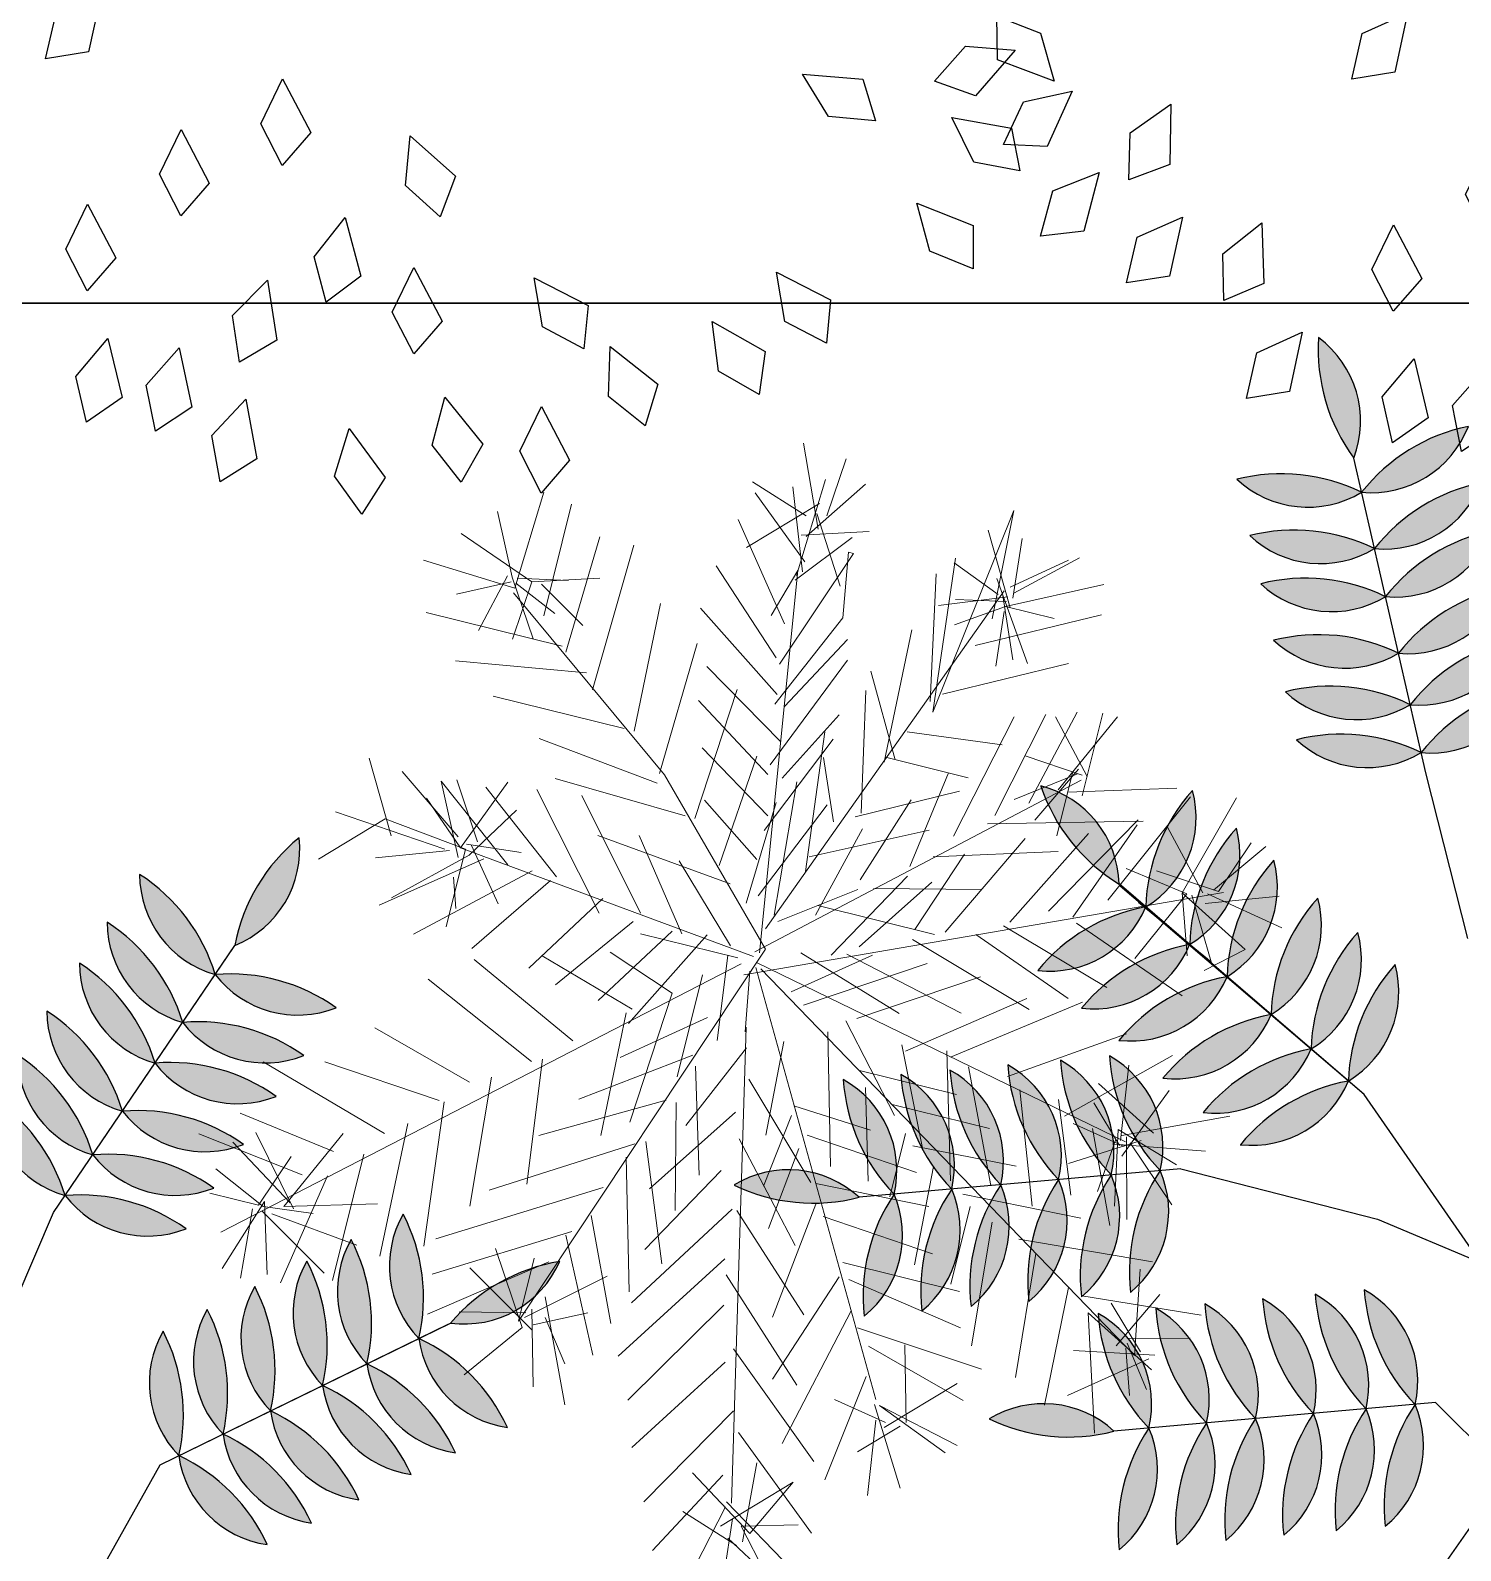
# Model space of a CAD drawing. Header units: millimetres. Extents: x -176651 to 388869, y -469666 to 486614.
# Drawn here: x 266873 to 270467, y 156109 to 159931 of the extents above; entities that cross this region are included whole.
import ezdxf

# ---------------------------------------------------------------- set-up
doc = ezdxf.new("R2010")
doc.units = ezdxf.units.MM
doc.layers.get('Defpoints').update_dxf_attribs({"color": 252})
doc.layers.add('A- FURNITURE', color=252, linetype='Continuous', lineweight=0)
doc.layers.add('L-TREEEES', color=8, linetype='Continuous', lineweight=25)
for name, color, linetype in [('ad-Plot Boundary', 8, 'Continuous'), ('ad-Road', 8, 'Continuous'), ('ad-Road Hatch', 8, 'Continuous')]:
    doc.layers.add(name, color=color, linetype=linetype)

# ---------------------------------------------------------------- blocks, each defined once
blk = doc.blocks.new('A$C4fb60e89')
at = {"layer": 'ad-Road Hatch', "ltscale": 5, "transparency": 33554687}
h = blk.add_hatch(dxfattribs=at)
h.set_pattern_fill('AR-HBONE', color=256, scale=15)
h.set_pattern_definition([(45, (-193247.7, -428758.8), (0, 2155.2615), [4572, -1524]), (135, (-192170.1, -427681.1), (2e-13, 2155.2615), [4572, -1524])])
h.paths.add_polyline_path([(175594.5, -250241), (169177.9, -249341.1), (167473.5, -249057.1), (167473.5, -138693.9), (101313.5, -138693.9), (101313.5, -199953.9), (101307.7, -237994.6), (101040.4, -268291), (101007.7, -280967.7), (101066.4, -293683.6), (101242.5, -311127.2), (100909.9, -319343.6), (100949.1, -333937.5), (100668.7, -366959.6), (100727.3, -390982.9), (100668.7, -404585.6), (100538.2, -420418.5), (100466.5, -428758.8), (92426.2, -427265.5), (92163.5, -427209.5), (92163.5, -321453.9), (24803.5, -321453.9), (24803.5, -412960.5), (15653.5, -411028.6), (15653.5, -321452.2), (-19535.1, -321452.2), (-34427.5, -319476.7), (-65207.4, -315394.6), (-171770.1, -301268.1), (-185853.9, -298333.1), (-193247.7, -296831.5), (-193244, -292907.6), (-191913.8, -285219.4), (-191838.8, -284678.8), (-183397.4, -286393.2), (-169722.9, -289242.8), (-53141.2, -304697.5), (-18730.1, -309262.2), (15653.3, -309262.2), (15653.5, 703.4), (24803.5, 1114.6), (24803.5, -129543.9), (92163.5, -129543.9), (92163.5, 15133.3), (101313.5, 17712.8), (101313.5, -129543.9), (167473.5, -129543.9), (167473.5, 35551.6), (175738, 37855), (175848.8, 28595.3), (175835.8, 25947.4), (175777.1, 14040.5), (175855.3, 2315.8), (175659.7, -18036.1), (175731.4, -34038.6), (175718.4, -46839.2), (175672.7, -63402.4), (175816.2, -82071.9), (175542.3, -106356), (175490.2, -124640.8), (175574.9, -145018.8), (175731.4, -168892), (175796.6, -181268.8), (175796.6, -192667.4), (175744.5, -208200.3), (175829.2, -223276.8), (175887.9, -234871.1)])
h.paths.add_polyline_path([(24803.5, -309263.9), (92163.5, -309263.9), (92163.5, -138693.9), (24803.5, -138693.9)], flags=16)
blk = doc.blocks.new('zw$A88E')
at = {"layer": 'ad-Plot Boundary'}
for points in [[(-117254.5, -307368.9), (-83574.5, -307368.9), (-83574.5, -266698.9), (-117254.5, -266698.9)], [(-117254.5, -347118.9), (-83574.5, -347118.9), (-83574.5, -307368.9), (-117254.5, -307368.9)]]:
    blk.add_lwpolyline(points, close=True, dxfattribs=at)
blk = doc.blocks.new('EHTYH')
at = {"layer": 'L-TREEEES', "color": 70, "ltscale": 1.622888}
for p, q in [((212979.5796, 1928348.9091, 129.9135), (212979.7769, 1928349.0383, 129.9135)), ((212979.7769, 1928349.0383, 129.9135), (212980.0125, 1928348.9539, 129.9135)), ((212980.0125, 1928348.9539, 129.9135), (212979.7591, 1928348.7843, 129.9135))]:
    blk.add_line(p, q, dxfattribs=at)
at = {"layer": 'L-TREEEES', "color": 104, "ltscale": 1.622888}
for p, q in [((212979.7591, 1928348.7843, 129.9135), (212979.5796, 1928348.9091, 129.9135)), ((212979.832, 1928348.5113, 129.9135), (212979.9837, 1928348.6919, 129.9135)), ((212979.9837, 1928348.6919, 129.9135), (212980.2337, 1928348.6791, 129.9135)), ((212980.2337, 1928348.6791, 129.9135), (212980.04, 1928348.4436, 129.9135)), ((212980.04, 1928348.4436, 129.9135), (212979.832, 1928348.5113, 129.9135)), ((212980.3929, 1928348.1754, 129.9135), (212980.4616, 1928348.4009, 129.9135)), ((212980.01, 1928348.2208, 129.9135), (212980.2587, 1928348.2491, 129.9135)), ((212980.2587, 1928348.2491, 129.9135), (212980.1062, 1928347.9851, 129.9135)), ((212979.89, 1928348.0178, 129.9135), (212980.01, 1928348.2208, 129.9135)), ((212980.6108, 1928348.1946, 129.9135), (212980.3929, 1928348.1754, 129.9135)), ((212980.1062, 1928347.9851, 129.9135), (212979.89, 1928348.0178, 129.9135)), ((212980.357, 1928347.8849, 129.9135), (212980.6045, 1928347.9228, 129.9135)), ((212980.6045, 1928347.9228, 129.9135), (212980.4623, 1928347.653, 129.9135)), ((212980.245, 1928347.6774, 129.9135), (212980.357, 1928347.8849, 129.9135)), ((212980.4623, 1928347.653, 129.9135), (212980.245, 1928347.6774, 129.9135))]:
    blk.add_line(p, q, dxfattribs=at)
at = {"layer": 'L-TREEEES', "color": 96, "ltscale": 1.622888}
for p, q in [((212981.7173, 1928348.5773, 129.9135), (212981.9646, 1928348.6166, 129.9135)), ((212981.9646, 1928348.6166, 129.9135), (212981.8239, 1928348.346, 129.9135)), ((212981.6065, 1928348.3691, 129.9135), (212981.7173, 1928348.5773, 129.9135)), ((212980.4616, 1928348.4009, 129.9135), (212980.6967, 1928348.4871, 129.9135)), ((212980.6967, 1928348.4871, 129.9135), (212980.6108, 1928348.1946, 129.9135)), ((212981.8239, 1928348.346, 129.9135), (212981.6065, 1928348.3691, 129.9135)), ((212982.5645, 1928347.7708, 129.9135), (212982.7287, 1928347.9597, 129.9135)), ((212982.7287, 1928347.9597, 129.9135), (212982.7947, 1928347.662, 129.9135)), ((212982.0063, 1928347.6591, 129.9135), (212982.1705, 1928347.8481, 129.9135)), ((212982.1705, 1928347.8481, 129.9135), (212982.2365, 1928347.5504, 129.9135)), ((212980.7507, 1928347.6924, 129.9135), (212980.9807, 1928347.7913, 129.9135)), ((212980.9807, 1928347.7913, 129.9135), (212980.9109, 1928347.4945, 129.9135)), ((212982.6132, 1928347.5401, 129.9135), (212982.5645, 1928347.7708, 129.9135)), ((212980.6944, 1928347.4635, 129.9135), (212980.7507, 1928347.6924, 129.9135)), ((212982.055, 1928347.4284, 129.9135), (212982.0063, 1928347.6591, 129.9135)), ((212982.7947, 1928347.662, 129.9135), (212982.6132, 1928347.5401, 129.9135)), ((212981.4534, 1928347.4193, 129.9135), (212981.6176, 1928347.6082, 129.9135)), ((212981.6176, 1928347.6082, 129.9135), (212981.6836, 1928347.3105, 129.9135)), ((212982.2365, 1928347.5504, 129.9135), (212982.055, 1928347.4284, 129.9135)), ((212980.9109, 1928347.4945, 129.9135), (212980.6944, 1928347.4635, 129.9135)), ((212983.1856, 1928347.2806, 129.9135), (212983.2733, 1928347.515, 129.9135)), ((212983.2733, 1928347.515, 129.9135), (212983.4393, 1928347.2593, 129.9135)), ((212981.5021, 1928347.1885, 129.9135), (212981.4534, 1928347.4193, 129.9135)), ((212981.6836, 1928347.3105, 129.9135), (212981.5021, 1928347.1885, 129.9135)), ((212983.312, 1928347.0815, 129.9135), (212983.1856, 1928347.2806, 129.9135)), ((212983.4393, 1928347.2593, 129.9135), (212983.312, 1928347.0815, 129.9135)), ((212980.6755, 1928346.958, 129.9135), (212980.7855, 1928347.1666, 129.9135)), ((212980.7855, 1928347.1666, 129.9135), (212981.0326, 1928347.207, 129.9135)), ((212981.0326, 1928347.207, 129.9135), (212980.8931, 1928346.9359, 129.9135)), ((212982.6483, 1928347.055, 129.9135), (212982.8498, 1928347.2036, 129.9135)), ((212982.8498, 1928347.2036, 129.9135), (212982.8493, 1928346.8986, 129.9135)), ((212982.6455, 1928346.8192, 129.9135), (212982.6483, 1928347.055, 129.9135)), ((212980.8931, 1928346.9359, 129.9135), (212980.6755, 1928346.958, 129.9135)), ((212981.3343, 1928346.7875, 129.9135), (212981.5399, 1928346.9303, 129.9135)), ((212981.5399, 1928346.9303, 129.9135), (212981.5307, 1928346.6255, 129.9135)), ((212982.1748, 1928346.8765, 129.9135), (212982.3913, 1928347.0022, 129.9135)), ((212982.3913, 1928347.0022, 129.9135), (212982.3575, 1928346.6992, 129.9135)), ((212982.1463, 1928346.6425, 129.9135), (212982.1748, 1928346.8765, 129.9135)), ((212982.8493, 1928346.8986, 129.9135), (212982.6455, 1928346.8192, 129.9135)), ((212982.9537, 1928346.6826, 129.9135), (212983.1179, 1928346.8716, 129.9135)), ((212983.1179, 1928346.8716, 129.9135), (212983.1839, 1928346.5739, 129.9135)), ((212981.3248, 1928346.5518, 129.9135), (212981.3343, 1928346.7875, 129.9135)), ((212981.6643, 1928346.653, 129.9135), (212981.8735, 1928346.7904, 129.9135)), ((212981.8735, 1928346.7904, 129.9135), (212981.8564, 1928346.4859, 129.9135)), ((212981.5307, 1928346.6255, 129.9135), (212981.3248, 1928346.5518, 129.9135)), ((212981.6487, 1928346.4177, 129.9135), (212981.6643, 1928346.653, 129.9135)), ((212982.3575, 1928346.6992, 129.9135), (212982.1463, 1928346.6425, 129.9135)), ((212983.0024, 1928346.4519, 129.9135), (212982.9537, 1928346.6826, 129.9135)), ((212983.1839, 1928346.5739, 129.9135), (212983.0024, 1928346.4519, 129.9135)), ((212981.8564, 1928346.4859, 129.9135), (212981.6487, 1928346.4177, 129.9135)), ((212981.9163, 1928346.3224, 129.9135), (212982.129, 1928346.4544, 129.9135)), ((212982.129, 1928346.4544, 129.9135), (212982.1042, 1928346.1505, 129.9135))]:
    blk.add_line(p, q, dxfattribs=at)
at = {"layer": 'L-TREEEES', "color": 98, "ltscale": 1.622888}
for p, q in [((212986.2215, 1928347.1104, 129.9135), (212986.2764, 1928347.3221, 129.9135)), ((212986.2764, 1928347.3221, 129.9135), (212986.4659, 1928347.1817, 129.9135)), ((212985.3283, 1928347.0576, 129.9135), (212985.2567, 1928347.2975, 129.9135)), ((212985.2567, 1928347.2975, 129.9135), (212985.5434, 1928347.1938, 129.9135)), ((212985.5434, 1928347.1938, 129.9135), (212985.5492, 1928346.9752, 129.9135)), ((212986.4659, 1928347.1817, 129.9135), (212986.4684, 1928346.9314, 129.9135)), ((212986.4684, 1928346.9314, 129.9135), (212986.2215, 1928347.1104, 129.9135)), ((212985.5492, 1928346.9752, 129.9135), (212985.3283, 1928347.0576, 129.9135)), ((212985.9722, 1928346.6442, 129.9135), (212985.9243, 1928346.8899, 129.9135)), ((212985.9243, 1928346.8899, 129.9135), (212986.1996, 1928346.7588, 129.9135)), ((212986.1996, 1928346.7588, 129.9135), (212986.1841, 1928346.5407, 129.9135)), ((212983.6624, 1928346.4132, 129.9135), (212983.6874, 1928346.6623, 129.9135)), ((212983.6874, 1928346.6623, 129.9135), (212983.9132, 1928346.4573, 129.9135)), ((212986.1841, 1928346.5407, 129.9135), (212985.9722, 1928346.6442, 129.9135)), ((212985.641, 1928346.2706, 129.9135), (212985.642, 1928346.5209, 129.9135)), ((212985.642, 1928346.5209, 129.9135), (212985.8864, 1928346.3385, 129.9135)), ((212983.8354, 1928346.253, 129.9135), (212983.6624, 1928346.4132, 129.9135)), ((212983.9132, 1928346.4573, 129.9135), (212983.8354, 1928346.253, 129.9135)), ((212981.8947, 1928346.0876, 129.9135), (212981.9163, 1928346.3224, 129.9135)), ((212984.8453, 1928346.1208, 129.9135), (212984.8701, 1928346.37, 129.9135)), ((212984.8701, 1928346.37, 129.9135), (212985.096, 1928346.1652, 129.9135)), ((212985.8864, 1928346.3385, 129.9135), (212985.8285, 1928346.1276, 129.9135)), ((212985.8285, 1928346.1276, 129.9135), (212985.641, 1928346.2706, 129.9135)), ((212982.457, 1928345.9636, 129.9135), (212982.5914, 1928346.1748, 129.9135)), ((212982.5914, 1928346.1748, 129.9135), (212982.7008, 1928345.8902, 129.9135)), ((212982.9714, 1928345.9845, 129.9135), (212983.0958, 1928346.2017, 129.9135)), ((212983.0958, 1928346.2017, 129.9135), (212983.2184, 1928345.9225, 129.9135)), ((212983.8916, 1928345.9895, 129.9135), (212983.9647, 1928346.229, 129.9135)), ((212983.9647, 1928346.229, 129.9135), (212984.1462, 1928345.9839, 129.9135)), ((212984.4579, 1928345.9677, 129.9135), (212984.4934, 1928346.2155, 129.9135)), ((212984.4934, 1928346.2155, 129.9135), (212984.7103, 1928346.0012, 129.9135)), ((212985.096, 1928346.1652, 129.9135), (212985.0185, 1928345.9608, 129.9135)), ((212982.1042, 1928346.1505, 129.9135), (212981.8947, 1928346.0876, 129.9135)), ((212985.0185, 1928345.9608, 129.9135), (212984.8453, 1928346.1208, 129.9135)), ((212983.3883, 1928345.8399, 129.9135), (212983.5525, 1928346.0288, 129.9135)), ((212983.5525, 1928346.0288, 129.9135), (212983.6185, 1928345.7311, 129.9135)), ((212982.5394, 1928345.7427, 129.9135), (212982.457, 1928345.9636, 129.9135)), ((212983.064, 1928345.7676, 129.9135), (212982.9714, 1928345.9845, 129.9135)), ((212984.0301, 1928345.7986, 129.9135), (212983.8916, 1928345.9895, 129.9135)), ((212984.1462, 1928345.9839, 129.9135), (212984.0301, 1928345.7986, 129.9135)), ((212984.6239, 1928345.8003, 129.9135), (212984.4579, 1928345.9677, 129.9135)), ((212984.7103, 1928346.0012, 129.9135), (212984.6239, 1928345.8003, 129.9135)), ((212982.7008, 1928345.8902, 129.9135), (212982.5394, 1928345.7427, 129.9135)), ((212983.2184, 1928345.9225, 129.9135), (212983.064, 1928345.7676, 129.9135)), ((212983.437, 1928345.6092, 129.9135), (212983.3883, 1928345.8399, 129.9135)), ((212983.6185, 1928345.7311, 129.9135), (212983.437, 1928345.6092, 129.9135))]:
    blk.add_line(p, q, dxfattribs=at)
blk = doc.blocks.new('RGBB')
at = {"layer": 'Defpoints', "linetype": 'Continuous', "true_color": 0x999b37, "transparency": 33554559}
for points in [[(260796.0955, 1945756.5247, 0.177771), (260796.1014, 1945756.2094, 0.334535)], [(260796.0978, 1945756.1212, 0.177771), (260795.8037, 1945756.2349, 0.334535)], [(260796.4002, 1945756.2106, 0.177771), (260796.0978, 1945756.1212, 0.334535)], [(260796.0919, 1945755.976, 0.177771), (260795.7978, 1945756.0896, 0.334535)], [(260796.3943, 1945756.0654, 0.177771), (260796.0919, 1945755.976, 0.334535)], [(260796.0869, 1945755.8522, 0.177771), (260795.7928, 1945755.9659, 0.334535)], [(260796.3892, 1945755.9417, 0.177771), (260796.0869, 1945755.8522, 0.334535)], [(260796.081, 1945755.7064, 0.177771), (260795.7869, 1945755.8201, 0.334535)], [(260796.3833, 1945755.7959, 0.177771), (260796.081, 1945755.7064, 0.334535)], [(260796.0756, 1945755.5739, 0.177771), (260795.7815, 1945755.6875, 0.334535)], [(260796.3779, 1945755.6633, 0.177771), (260796.0756, 1945755.5739, 0.334535)], [(260795.1263, 1945755.62, 0.177771), (260795.2516, 1945755.3307, 0.334535)], [(260796.0706, 1945755.4503, 0.177771), (260795.7765, 1945755.564, 0.334535)], [(260796.3729, 1945755.5398, 0.177771), (260796.0706, 1945755.4503, 0.334535)], [(260796.9037, 1945755.2386, 0.177771), (260796.7865, 1945755.5313, 0.334535)], [(260797.1974, 1945755.5153, 0.177771), (260796.9707, 1945755.2961, 0.334535)], [(260795.4912, 1945755.5091, 0.177771), (260795.3011, 1945755.2576, 0.334535)], [(260796.7934, 1945755.144, 0.177771), (260796.6762, 1945755.4366, 0.334535)], [(260795.5727, 1945755.3888, 0.177771), (260795.3826, 1945755.1372, 0.334535)], [(260796.6994, 1945755.0633, 0.177771), (260796.5822, 1945755.356, 0.334535)], [(260795.6422, 1945755.2863, 0.177771), (260795.4521, 1945755.0347, 0.334535)], [(260795.3011, 1945755.2576, 0.177771), (260794.997, 1945755.1743, 0.334535)], [(260796.5887, 1945754.9683, 0.177771), (260796.4714, 1945755.261, 0.334535)], [(260797.1752, 1945755.0783, 0.177771), (260796.9037, 1945755.2386, 0.334535)], [(260796.488, 1945754.8819, 0.177771), (260796.3708, 1945755.1746, 0.334535)], [(260795.3826, 1945755.1372, 0.177771), (260795.0785, 1945755.054, 0.334535)], [(260795.724, 1945755.1655, 0.177771), (260795.5339, 1945754.9139, 0.334535)], [(260797.0649, 1945754.9837, 0.177771), (260796.7934, 1945755.144, 0.334535)], [(260796.3942, 1945754.8013, 0.177771), (260796.2769, 1945755.094, 0.334535)], [(260795.7984, 1945755.0556, 0.177771), (260795.6084, 1945754.8041, 0.334535)], [(260796.9709, 1945754.903, 0.177771), (260796.6994, 1945755.0633, 0.334535)], [(260794.4537, 1945755.0381, 0.177771), (260794.5013, 1945754.7264, 0.334535)], [(260795.4521, 1945755.0347, 0.177771), (260795.148, 1945754.9514, 0.334535)], [(260794.5968, 1945755.0126, 0.177771), (260794.6443, 1945754.7009, 0.334535)], [(260794.7187, 1945754.9908, 0.177771), (260794.7663, 1945754.6791, 0.334535)], [(260794.8623, 1945754.9651, 0.177771), (260794.9099, 1945754.6535, 0.334535)], [(260794.9929, 1945754.9418, 0.177771), (260795.0405, 1945754.6301, 0.334535)], [(260795.8678, 1945754.9533, 0.177771), (260795.6777, 1945754.7017, 0.334535)], [(260796.8602, 1945754.808, 0.177771), (260796.5887, 1945754.9683, 0.334535)], [(260795.1147, 1945754.9201, 0.177771), (260795.1622, 1945754.6084, 0.334535)], [(260795.5339, 1945754.9139, 0.177771), (260795.2298, 1945754.8307, 0.334535)], [(260794.1197, 1945754.8541, 0.177771), (260794.4143, 1945754.742, 0.334535)], [(260796.7595, 1945754.7216, 0.177771), (260796.488, 1945754.8819, 0.334535)], [(260795.6084, 1945754.8041, 0.177771), (260795.3043, 1945754.7208, 0.334535)], [(260796.6657, 1945754.6411, 0.177771), (260796.3942, 1945754.8013, 0.334535)], [(260794.5013, 1945754.7264, 0.177771), (260794.3487, 1945754.4505, 0.334535)], [(260794.6443, 1945754.7009, 0.177771), (260794.4918, 1945754.425, 0.334535)], [(260794.7663, 1945754.6791, 0.177771), (260794.6137, 1945754.4032, 0.334535)], [(260795.6777, 1945754.7017, 0.177771), (260795.3736, 1945754.6184, 0.334535)], [(260794.9099, 1945754.6535, 0.177771), (260794.7574, 1945754.3775, 0.334535)], [(260795.0405, 1945754.6301, 0.177771), (260794.888, 1945754.3542, 0.334535)], [(260795.1622, 1945754.6084, 0.177771), (260795.0097, 1945754.3325, 0.334535)], [(260797.1578, 1945754.2214, 0.177771), (260797.2017, 1945754.5337, 0.334535)], [(260796.8934, 1945754.1709, 0.177771), (260796.9372, 1945754.4832, 0.334535)], [(260797.0151, 1945754.1942, 0.177771), (260797.0589, 1945754.5064, 0.334535)], [(260796.7501, 1945754.1436, 0.177771), (260796.7939, 1945754.4558, 0.334535)], [(260796.4983, 1945754.0955, 0.177771), (260796.5422, 1945754.4077, 0.334535)], [(260796.6198, 1945754.1187, 0.177771), (260796.6636, 1945754.4309, 0.334535)], [(260794.9175, 1945754.3028, 0.177771), (260794.9651, 1945753.9911, 0.334535)], [(260797.5502, 1945754.3154, 0.177771), (260797.2445, 1945754.238, 0.334535)], [(260795.0606, 1945754.2772, 0.177771), (260795.1082, 1945753.9655, 0.334535)], [(260795.1826, 1945754.2554, 0.177771), (260795.2301, 1945753.9437, 0.334535)], [(260795.3262, 1945754.2298, 0.177771), (260795.3738, 1945753.9181, 0.334535)], [(260797.3137, 1945753.9474, 0.177771), (260797.1578, 1945754.2214, 0.334535)], [(260795.4568, 1945754.2064, 0.177771), (260795.5044, 1945753.8948, 0.334535)], [(260795.5785, 1945754.1847, 0.177771), (260795.6261, 1945753.873, 0.334535)], [(260797.1709, 1945753.9201, 0.177771), (260797.0151, 1945754.1942, 0.334535)], [(260796.9059, 1945753.8695, 0.177771), (260796.7501, 1945754.1436, 0.334535)], [(260797.0492, 1945753.8969, 0.177771), (260796.8934, 1945754.1709, 0.334535)], [(260794.5835, 1945754.1187, 0.177771), (260794.8782, 1945754.0066, 0.334535)], [(260796.7756, 1945753.8446, 0.177771), (260796.6198, 1945754.1187, 0.334535)], [(260796.6541, 1945753.8214, 0.177771), (260796.4983, 1945754.0955, 0.334535)], [(260794.9651, 1945753.9911, 0.177771), (260794.8126, 1945753.7151, 0.334535)], [(260795.1082, 1945753.9655, 0.177771), (260794.9557, 1945753.6896, 0.334535)], [(260795.2301, 1945753.9437, 0.177771), (260795.0776, 1945753.6678, 0.334535)], [(260795.3738, 1945753.9181, 0.177771), (260795.2212, 1945753.6421, 0.334535)], [(260795.5044, 1945753.8948, 0.177771), (260795.3519, 1945753.6188, 0.334535)], [(260795.6261, 1945753.873, 0.177771), (260795.4736, 1945753.5971, 0.334535)]]:
    blk.add_hatch(color=55, dxfattribs=at).paths.add_polyline_path(points)
at = {"layer": 'Defpoints', "color": 55, "linetype": 'Continuous', "true_color": 0x999b37, "transparency": 33554559}
for p, q in [((260796.0685, 1945755.3985, 129.9135), (260796.1014, 1945756.2094, 129.9135)), ((260796.0685, 1945755.3985, 129.9135), (260796.1014, 1945756.2094, 129.9135)), ((260796.0614, 1945754.969, 129.9135), (260796.0685, 1945755.3985, 129.9135)), ((260795.7068, 1945754.6588, 129.9135), (260795.2516, 1945755.3307, 129.9135)), ((260795.7068, 1945754.6588, 129.9135), (260795.2516, 1945755.3307, 129.9135)), ((260795.7068, 1945754.6588, 129.9135), (260795.2524, 1945755.3247, 129.9135)), ((260796.3548, 1945754.7676, 129.9135), (260796.9707, 1945755.2961, 129.9135)), ((260796.3548, 1945754.7676, 129.9135), (260796.9659, 1945755.292, 129.9135)), ((260796.0078, 1945754.3309, 129.9135), (260796.3548, 1945754.7676, 129.9135)), ((260795.2133, 1945754.5993, 129.9135), (260794.4143, 1945754.742, 129.9135)), ((260795.2133, 1945754.5993, 129.9135), (260794.4143, 1945754.742, 129.9135)), ((260795.9723, 1945753.909, 129.9135), (260795.7068, 1945754.6588, 129.9135)), ((260795.2133, 1945754.5993, 129.9135), (260795.6573, 1945754.3472, 129.9135)), ((260795.6573, 1945754.3472, 129.9135), (260795.8783, 1945754.1744, 129.9135)), ((260796.4474, 1945754.0857, 129.9135), (260797.2445, 1945754.238, 129.9135)), ((260796.4474, 1945754.0857, 129.9135), (260797.2383, 1945754.2368, 129.9135)), ((260795.9441, 1945753.5737, 129.9135), (260796.4474, 1945754.0857, 129.9135)), ((260795.6772, 1945753.8639, 129.9135), (260794.8782, 1945754.0066, 129.9135)), ((260795.6772, 1945753.8639, 129.9135), (260794.8782, 1945754.0066, 129.9135)), ((260795.9313, 1945753.422, 129.9135), (260795.6772, 1945753.8639, 129.9135)), ((260795.489, 1945753.3801, 129.9135), (260795.8042, 1945753.643, 129.9135))]:
    blk.add_line(p, q, dxfattribs=at)
for centre, radius, start, end in [((260796.5278, 1945756.375, 129.9135), 0.4574, 160.9078, 201.2287), ((260795.8893, 1945756.3631, 129.9135), 0.262, 324.0745, 38.062), ((260796.0262, 1945756.3732, 129.9135), 0.262, 211.8722, 285.8597), ((260795.796, 1945755.7775, 129.9135), 0.4574, 48.7055, 89.0264), ((260796.3708, 1945755.7542, 129.9135), 0.4574, 86.32, 126.6409), ((260796.1896, 1945756.3666, 129.9135), 0.262, 249.4867, 323.4742), ((260796.0203, 1945756.228, 129.9135), 0.262, 211.8722, 285.8597), ((260795.7901, 1945755.6323, 129.9135), 0.4574, 48.7055, 89.0264), ((260796.3649, 1945755.6089, 129.9135), 0.4574, 86.32, 126.6409), ((260796.1837, 1945756.2213, 129.9135), 0.262, 249.4867, 323.4742), ((260796.0153, 1945756.1042, 129.9135), 0.262, 211.8722, 285.8597), ((260795.785, 1945755.5085, 129.9135), 0.4574, 48.7055, 89.0264), ((260796.3599, 1945755.4852, 129.9135), 0.4574, 86.32, 126.6409), ((260796.1787, 1945756.0976, 129.9135), 0.262, 249.4867, 323.4742), ((260796.0094, 1945755.9585, 129.9135), 0.262, 211.8722, 285.8597), ((260795.7791, 1945755.3628, 129.9135), 0.4574, 48.7055, 89.0264), ((260796.354, 1945755.3394, 129.9135), 0.4574, 86.32, 126.6409), ((260796.1728, 1945755.9518, 129.9135), 0.262, 249.4867, 323.4742), ((260796.004, 1945755.8259, 129.9135), 0.262, 211.8722, 285.8597), ((260795.7737, 1945755.2302, 129.9135), 0.4574, 48.7055, 89.0264), ((260796.3486, 1945755.2068, 129.9135), 0.4574, 86.32, 126.6409), ((260796.1674, 1945755.8192, 129.9135), 0.262, 249.4867, 323.4742), ((260794.9969, 1945755.3922, 129.9135), 0.262, 346.4181, 60.4057), ((260795.583, 1945755.6459, 129.9135), 0.4574, 183.2515, 223.5723), ((260795.999, 1945755.7023, 129.9135), 0.262, 211.8722, 285.8597), ((260795.7687, 1945755.1066, 129.9135), 0.4574, 48.7055, 89.0264), ((260796.3436, 1945755.0833, 129.9135), 0.4574, 86.32, 126.6409), ((260796.1624, 1945755.6957, 129.9135), 0.262, 249.4867, 323.4742), ((260797.0393, 1945755.4628, 129.9135), 0.262, 164.8342, 238.8217), ((260796.4465, 1945755.2253, 129.9135), 0.4574, 1.6675, 41.9884), ((260796.9386, 1945755.5561, 129.9135), 0.262, 277.0365, 351.024), ((260797.3825, 1945755.097, 129.9135), 0.4574, 113.8698, 154.1906), ((260795.2292, 1945755.5095, 129.9135), 0.262, 285.9332, 359.9207), ((260795.7387, 1945755.1245, 129.9135), 0.4574, 122.7665, 163.0874), ((260796.929, 1945755.3681, 129.9135), 0.262, 164.8342, 238.8217), ((260796.3362, 1945755.1306, 129.9135), 0.4574, 1.6675, 41.9884), ((260795.3107, 1945755.3892, 129.9135), 0.262, 285.9332, 359.9207), ((260795.8203, 1945755.0042, 129.9135), 0.4574, 122.7665, 163.0874), ((260796.835, 1945755.2874, 129.9135), 0.262, 164.8342, 238.8217), ((260796.2422, 1945755.05, 129.9135), 0.4574, 1.6675, 41.9884), ((260795.3802, 1945755.2866, 129.9135), 0.262, 285.9332, 359.9207), ((260795.8897, 1945754.9016, 129.9135), 0.4574, 122.7665, 163.0874), ((260795.2624, 1945754.8018, 129.9135), 0.4574, 85.152, 125.4729), ((260795.0938, 1945755.4178, 129.9135), 0.262, 248.3187, 322.3062), ((260796.7243, 1945755.1924, 129.9135), 0.262, 164.8342, 238.8217), ((260796.1315, 1945754.955, 129.9135), 0.4574, 1.6675, 41.9884), ((260797.1458, 1945755.3387, 129.9135), 0.262, 202.4487, 276.4362), ((260796.8211, 1945754.7887, 129.9135), 0.4574, 39.282, 79.6029), ((260796.6236, 1945755.106, 129.9135), 0.262, 164.8342, 238.8217), ((260796.0308, 1945754.8686, 129.9135), 0.4574, 1.6675, 41.9884), ((260795.344, 1945754.6815, 129.9135), 0.4574, 85.152, 125.4729), ((260795.1753, 1945755.2974, 129.9135), 0.262, 248.3187, 322.3062), ((260795.462, 1945755.1658, 129.9135), 0.262, 285.9332, 359.9207), ((260795.9716, 1945754.7809, 129.9135), 0.4574, 122.7665, 163.0874), ((260797.0355, 1945755.244, 129.9135), 0.262, 202.4487, 276.4362), ((260796.7108, 1945754.6941, 129.9135), 0.4574, 39.282, 79.6029), ((260796.5298, 1945755.0255, 129.9135), 0.262, 164.8342, 238.8217), ((260795.9369, 1945754.788, 129.9135), 0.4574, 1.6675, 41.9884), ((260795.5365, 1945755.056, 129.9135), 0.262, 285.9332, 359.9207), ((260796.046, 1945754.671, 129.9135), 0.4574, 122.7665, 163.0874), ((260796.9415, 1945755.1633, 129.9135), 0.262, 202.4487, 276.4362), ((260796.6169, 1945754.6134, 129.9135), 0.4574, 39.282, 79.6029), ((260794.9019, 1945754.9471, 129.9135), 0.4574, 168.52, 208.8409), ((260794.2706, 1945754.8507, 129.9135), 0.262, 331.6867, 45.6742), ((260795.4135, 1945754.5789, 129.9135), 0.4574, 85.152, 125.4729), ((260795.2448, 1945755.1949, 129.9135), 0.262, 248.3187, 322.3062), ((260795.045, 1945754.9215, 129.9135), 0.4574, 168.52, 208.8409), ((260794.4137, 1945754.8251, 129.9135), 0.262, 331.6867, 45.6742), ((260795.1669, 1945754.8998, 129.9135), 0.4574, 168.52, 208.8409), ((260794.5356, 1945754.8034, 129.9135), 0.262, 331.6867, 45.6742), ((260795.3106, 1945754.8741, 129.9135), 0.4574, 168.52, 208.8409), ((260794.6793, 1945754.7777, 129.9135), 0.262, 331.6867, 45.6742), ((260795.4412, 1945754.8508, 129.9135), 0.4574, 168.52, 208.8409), ((260794.8099, 1945754.7544, 129.9135), 0.262, 331.6867, 45.6742), ((260795.6058, 1945754.9536, 129.9135), 0.262, 285.9332, 359.9207), ((260796.1154, 1945754.5686, 129.9135), 0.4574, 122.7665, 163.0874), ((260796.8308, 1945755.0683, 129.9135), 0.262, 202.4487, 276.4362), ((260796.5061, 1945754.5184, 129.9135), 0.4574, 39.282, 79.6029), ((260795.5629, 1945754.829, 129.9135), 0.4574, 168.52, 208.8409), ((260794.9316, 1945754.7326, 129.9135), 0.262, 331.6867, 45.6742), ((260795.4953, 1945754.4581, 129.9135), 0.4574, 85.152, 125.4729), ((260795.3266, 1945755.0741, 129.9135), 0.262, 248.3187, 322.3062), ((260794.1926, 1945754.6025, 129.9135), 0.262, 32.1717, 106.1592), ((260796.7301, 1945754.9819, 129.9135), 0.262, 202.4487, 276.4362), ((260796.4054, 1945754.432, 129.9135), 0.4574, 39.282, 79.6029), ((260794.4197, 1945755.1993, 129.9135), 0.4574, 229.005, 269.3259), ((260795.5697, 1945754.3483, 129.9135), 0.4574, 85.152, 125.4729), ((260795.4011, 1945754.9643, 129.9135), 0.262, 248.3187, 322.3062), ((260796.6363, 1945754.9014, 129.9135), 0.262, 202.4487, 276.4362), ((260796.3116, 1945754.3514, 129.9135), 0.4574, 39.282, 79.6029), ((260794.2419, 1945754.6897, 129.9135), 0.262, 294.0722, 8.0597), ((260794.8008, 1945754.3807, 129.9135), 0.4574, 130.9055, 171.2264), ((260794.3849, 1945754.6642, 129.9135), 0.262, 294.0722, 8.0597), ((260794.9439, 1945754.3552, 129.9135), 0.4574, 130.9055, 171.2264), ((260794.5069, 1945754.6424, 129.9135), 0.262, 294.0722, 8.0597), ((260795.0658, 1945754.3334, 129.9135), 0.4574, 130.9055, 171.2264), ((260795.6391, 1945754.2459, 129.9135), 0.4574, 85.152, 125.4729), ((260795.4704, 1945754.8619, 129.9135), 0.262, 248.3187, 322.3062), ((260794.6505, 1945754.6167, 129.9135), 0.262, 294.0722, 8.0597), ((260795.2094, 1945754.3078, 129.9135), 0.4574, 130.9055, 171.2264), ((260794.7811, 1945754.5934, 129.9135), 0.262, 294.0722, 8.0597), ((260795.34, 1945754.2844, 129.9135), 0.4574, 130.9055, 171.2264), ((260794.9028, 1945754.5717, 129.9135), 0.262, 294.0722, 8.0597), ((260795.4618, 1945754.2627, 129.9135), 0.4574, 130.9055, 171.2264), ((260797.387, 1945754.3485, 129.9135), 0.262, 135.0125, 209), ((260796.7545, 1945754.4373, 129.9135), 0.4574, 331.8458, 12.1667), ((260797.1225, 1945754.298, 129.9135), 0.262, 135.0125, 209), ((260796.4901, 1945754.3868, 129.9135), 0.4574, 331.8458, 12.1667), ((260797.2442, 1945754.3212, 129.9135), 0.262, 135.0125, 209), ((260796.6118, 1945754.41, 129.9135), 0.4574, 331.8458, 12.1667), ((260796.9792, 1945754.2706, 129.9135), 0.262, 135.0125, 209), ((260796.3468, 1945754.3594, 129.9135), 0.4574, 331.8458, 12.1667), ((260796.7275, 1945754.2225, 129.9135), 0.262, 135.0125, 209), ((260796.095, 1945754.3113, 129.9135), 0.4574, 331.8458, 12.1667), ((260796.8489, 1945754.2457, 129.9135), 0.262, 135.0125, 209), ((260796.2165, 1945754.3345, 129.9135), 0.4574, 331.8458, 12.1667), ((260795.3658, 1945754.2117, 129.9135), 0.4574, 168.52, 208.8409), ((260794.7345, 1945754.1153, 129.9135), 0.262, 331.6867, 45.6742), ((260797.5028, 1945753.8605, 129.9135), 0.4574, 84.0481, 124.3689), ((260797.346, 1945754.4796, 129.9135), 0.262, 247.2147, 321.2023), ((260795.5089, 1945754.1862, 129.9135), 0.4574, 168.52, 208.8409), ((260794.8776, 1945754.0898, 129.9135), 0.262, 331.6867, 45.6742), ((260795.6308, 1945754.1644, 129.9135), 0.4574, 168.52, 208.8409), ((260794.9995, 1945754.068, 129.9135), 0.262, 331.6867, 45.6742), ((260795.7744, 1945754.1387, 129.9135), 0.4574, 168.52, 208.8409), ((260795.1431, 1945754.0423, 129.9135), 0.262, 331.6867, 45.6742), ((260797.4176, 1945754.1878, 129.9135), 0.262, 172.627, 246.6145), ((260796.8625, 1945753.8722, 129.9135), 0.4574, 9.4603, 49.7812), ((260795.9051, 1945754.1154, 129.9135), 0.4574, 168.52, 208.8409), ((260795.2737, 1945754.019, 129.9135), 0.262, 331.6867, 45.6742), ((260796.0268, 1945754.0937, 129.9135), 0.4574, 168.52, 208.8409), ((260795.3955, 1945753.9973, 129.9135), 0.262, 331.6867, 45.6742), ((260797.2749, 1945754.1606, 129.9135), 0.262, 172.627, 246.6145), ((260796.7197, 1945753.8449, 129.9135), 0.4574, 9.4603, 49.7812), ((260797.0099, 1945754.1099, 129.9135), 0.262, 172.627, 246.6145), ((260796.4547, 1945753.7943, 129.9135), 0.4574, 9.4603, 49.7812), ((260797.1532, 1945754.1373, 129.9135), 0.262, 172.627, 246.6145), ((260796.598, 1945753.8217, 129.9135), 0.4574, 9.4603, 49.7812), ((260794.6565, 1945753.8671, 129.9135), 0.262, 32.1717, 106.1592), ((260794.8836, 1945754.464, 129.9135), 0.4574, 229.005, 269.3259), ((260796.8796, 1945754.0851, 129.9135), 0.262, 172.627, 246.6145), ((260796.3244, 1945753.7694, 129.9135), 0.4574, 9.4603, 49.7812), ((260796.7581, 1945754.0619, 129.9135), 0.262, 172.627, 246.6145), ((260796.203, 1945753.7462, 129.9135), 0.4574, 9.4603, 49.7812), ((260794.7057, 1945753.9543, 129.9135), 0.262, 294.0722, 8.0597), ((260795.2647, 1945753.6454, 129.9135), 0.4574, 130.9055, 171.2264), ((260794.8488, 1945753.9288, 129.9135), 0.262, 294.0722, 8.0597), ((260795.4077, 1945753.6198, 129.9135), 0.4574, 130.9055, 171.2264), ((260794.9707, 1945753.907, 129.9135), 0.262, 294.0722, 8.0597), ((260795.5297, 1945753.598, 129.9135), 0.4574, 130.9055, 171.2264), ((260795.1144, 1945753.8814, 129.9135), 0.262, 294.0722, 8.0597), ((260795.6733, 1945753.5724, 129.9135), 0.4574, 130.9055, 171.2264), ((260795.245, 1945753.858, 129.9135), 0.262, 294.0722, 8.0597), ((260795.8039, 1945753.549, 129.9135), 0.4574, 130.9055, 171.2264), ((260795.3667, 1945753.8363, 129.9135), 0.262, 294.0722, 8.0597), ((260795.9256, 1945753.5273, 129.9135), 0.4574, 130.9055, 171.2264)]:
    blk.add_arc(centre, radius, start, end, dxfattribs=at)
blk = doc.blocks.new('EARGAERG')
at = {"color": 177, "true_color": 0x293189, "transparency": 33554546}
for p, q in [((260796.0427, 1945771.5604), (260796.1762, 1945771.7741)), ((260796.044, 1945771.5885), (260796.0515, 1945771.7572)), ((260795.9488, 1945771.728), (260796.0879, 1945771.564)), ((260796.0952, 1945771.4736), (260796.236, 1945771.7264)), ((260796.8175, 1945771.5032), (260796.8386, 1945771.7219)), ((260796.0427, 1945771.5604), (260795.84, 1945771.6878)), ((260796.7968, 1945771.5435), (260796.6894, 1945771.661)), ((260796.8469, 1945771.53), (260796.9314, 1945771.6558)), ((260796.1244, 1945771.3709), (260796.2824, 1945771.6285)), ((260796.7637, 1945771.4323), (260796.6882, 1945771.6329)), ((260796.7343, 1945771.4055), (260796.8678, 1945771.6192)), ((260796.7514, 1945771.4104), (260796.7835, 1945771.623)), ((260796.0378, 1945771.5775), (260795.8973, 1945771.5838)), ((260796.033, 1945771.5947), (260795.9265, 1945771.4811)), ((260796.0879, 1945771.564), (260796.0034, 1945771.4382)), ((260796.044, 1945771.5885), (260796.0535, 1945771.4247)), ((260796.0488, 1945771.5714), (260796.1233, 1945771.4723)), ((260796.055, 1945771.5824), (260796.1771, 1945771.5431)), ((260796.0879, 1945771.564), (260796.2553, 1945771.5284)), ((260796.1645, 1945771.262), (260796.3593, 1945771.5857)), ((260796.6294, 1945771.5792), (260796.673, 1945771.2956)), ((260796.8372, 1945771.5643), (260796.6318, 1945771.5059)), ((260796.7833, 1945771.4934), (260796.9619, 1945771.5812)), ((260796.1195, 1945771.388), (260795.8117, 1945771.5595)), ((260796.2828, 1945771.0089), (260796.0366, 1945771.5494)), ((260796.1099, 1945771.5518), (260796.1831, 1945771.4246)), ((260796.8249, 1945771.5423), (260796.8332, 1945771.3504)), ((260796.7723, 1945771.4996), (260796.9397, 1945771.4639)), ((260796.6302, 1945771.2186), (260796.5462, 1945771.4815)), ((260796.7282, 1945771.3945), (260796.8945, 1945771.4603)), ((260796.1609, 1945771.3073), (260795.8506, 1945771.4226)), ((260796.2377, 1945771.1348), (260796.386, 1945771.4267)), ((260796.3958, 1945770.5137), (260796.7404, 1945771.4165)), ((260796.635, 1945771.2015), (260796.8871, 1945771.4212)), ((260796.7404, 1945771.4165), (260796.6462, 1945771.3249)), ((260796.8761, 1945771.4273), (260796.8185, 1945771.2722)), ((260796.8871, 1945771.4212), (260796.8761, 1945771.4273)), ((260797.3039, 1945771.4194), (260796.9745, 1945770.9835)), ((260797.1801, 1945771.1715), (260797.3039, 1945771.4194)), ((260796.6093, 1945771.1294), (260796.4801, 1945771.3887)), ((260797.2293, 1945771.3889), (260797.2315, 1945771.1861)), ((260796.9745, 1945770.9835), (260797.1314, 1945771.3426)), ((260797.2437, 1945771.208), (260797.3062, 1945771.3461)), ((260795.9189, 1945771.3125), (260796.2157, 1945771.1471)), ((260796.2718, 1945771.015), (260796.4482, 1945771.3057)), ((260797.074, 1945771.317), (260796.9758, 1945771.0116)), ((260797.2107, 1945771.2264), (260797.1253, 1945771.3316)), ((260796.8185, 1945771.2722), (260796.597, 1945771.1074)), ((260797.2181, 1945771.2655), (260797.2362, 1945771.0394)), ((260797.245, 1945771.2361), (260797.4039, 1945771.2628)), ((260797.2498, 1945771.219), (260797.432, 1945771.2616)), ((260795.58, 1945771.0404), (260795.5778, 1945771.2432)), ((260796.4264, 1945770.5687), (260797.2279, 1945771.2313)), ((260796.5871, 1945771.0121), (260796.4566, 1945771.2433)), ((260797.2327, 1945771.2142), (260797.0592, 1945771.2388)), ((260797.2266, 1945771.2032), (260797.1044, 1945771.2424)), ((260797.2217, 1945771.2203), (260797.2032, 1945771.0578)), ((260795.7413, 1945770.9937), (260795.6487, 1945771.1894)), ((260796.619, 1945771.0952), (260796.8159, 1945771.2159)), ((260796.8241, 1945770.8945), (260796.9785, 1945771.1974)), ((260797.2205, 1945771.1922), (260797.0848, 1945771.1814)), ((260797.2143, 1945771.1812), (260797.158, 1945771.0541)), ((260797.2205, 1945771.1922), (260797.4735, 1945771.1808)), ((260797.2205, 1945771.1922), (260797.3304, 1945771.1309)), ((260796.2595, 1945770.993), (260796.0031, 1945771.1791)), ((260796.3278, 1945770.8829), (260796.5152, 1945771.1674)), ((260796.5332, 1945770.9413), (260796.4138, 1945771.1664)), ((260796.8024, 1945771.1658), (260796.5455, 1945770.9633)), ((260795.4604, 1945771.1358), (260795.7009, 1945770.973)), ((260795.74, 1945770.9656), (260795.6901, 1945771.1087)), ((260795.7278, 1945770.9436), (260795.7366, 1945771.1404)), ((260795.8438, 1945770.8933), (260795.7366, 1945771.1404)), ((260795.7853, 1945770.9692), (260795.7757, 1945771.133)), ((260796.8522, 1945770.8932), (260796.8513, 1945771.1242)), ((260797.4477, 1945771.1088), (260797.1214, 1945771.1178)), ((260795.5764, 1945771.0856), (260795.3881, 1945771.0321)), ((260795.751, 1945770.9595), (260795.5764, 1945771.0856)), ((260795.74, 1945770.9656), (260795.8979, 1945771.0937)), ((260795.8416, 1945771.0962), (260795.9537, 1945770.8321)), ((260796.0152, 1945771.0716), (260796.3058, 1945770.8952)), ((260796.8268, 1945771.0803), (260796.7347, 1945770.7858)), ((260796.033, 1945770.7159), (260795.9638, 1945771.057)), ((260796.5062, 1945770.8411), (260796.3916, 1945771.0491)), ((260796.5662, 1945770.9229), (260796.746, 1945771.0388)), ((260795.7119, 1945770.9668), (260795.5274, 1945770.9976)), ((260795.7559, 1945770.9423), (260795.9002, 1945771.0204)), ((260796.0689, 1945771.0128), (260796.1332, 1945770.6888)), ((260796.4129, 1945770.5186), (260796.2828, 1945771.0089)), ((260796.3558, 1945770.7521), (260796.5186, 1945770.9927)), ((260796.561, 1945770.6809), (260796.6995, 1945771.0071)), ((260797.01, 1945771.0213), (260797.3363, 1945771.0124)), ((260795.751, 1945770.9595), (260795.653, 1945770.7836)), ((260796.3787, 1945770.5088), (260795.74, 1945770.9656)), ((260795.7571, 1945770.9704), (260795.8842, 1945770.9141)), ((260795.7681, 1945770.9643), (260795.7948, 1945770.8054)), ((260796.4878, 1945770.8081), (260796.7154, 1945770.9838)), ((260797.121, 1945770.8586), (260796.8999, 1945770.953)), ((260795.7889, 1945770.924), (260795.5052, 1945770.8803)), ((260795.5395, 1945770.8901), (260795.7559, 1945770.9423)), ((260796.4511, 1945770.7422), (260796.3633, 1945770.9208)), ((260796.6614, 1945770.7835), (260796.6799, 1945770.946)), ((260797.1688, 1945770.9185), (260796.9436, 1945770.6694)), ((260795.7033, 1945770.8996), (260795.6885, 1945770.8214)), ((260796.081, 1945770.9052), (260796.3704, 1945770.7007)), ((260796.2199, 1945770.6117), (260796.1811, 1945770.8782)), ((260796.5992, 1945770.9046), (260796.4558, 1945770.5955)), ((260796.8302, 1945770.9055), (260797.0171, 1945770.8013)), ((260797.0573, 1945770.6925), (260797.247, 1945770.9037)), ((260797.1477, 1945770.6997), (260797.3252, 1945770.8889)), ((260797.3066, 1945770.7264), (260797.269, 1945770.8914)), ((260795.8988, 1945770.8627), (260795.5687, 1945770.7874)), ((260796.3959, 1945770.6433), (260796.5356, 1945770.868)), ((260797.121, 1945770.8586), (260797.121, 1945770.8586)), ((260797.2272, 1945770.713), (260797.4192, 1945770.8509)), ((260797.2821, 1945770.6824), (260797.3863, 1945770.8693)), ((260795.9366, 1945770.8272), (260795.7006, 1945770.7139)), ((260796.4302, 1945770.653), (260796.6578, 1945770.8287)), ((260796.8176, 1945770.6244), (260796.9731, 1945770.8258)), ((260797.2956, 1945770.7325), (260797.1699, 1945770.817)), ((260796.2617, 1945770.7901), (260796.3298, 1945770.5505)), ((260796.8643, 1945770.7856), (260796.688, 1945770.6245)), ((260796.7176, 1945770.7809), (260796.9877, 1945770.7745)), ((260796.0514, 1945770.7488), (260795.8264, 1945770.6293)), ((260796.3848, 1945770.5198), (260797.2895, 1945770.7215)), ((260796.556, 1945770.5685), (260796.7273, 1945770.7467)), ((260797.2847, 1945770.7386), (260797.1147, 1945770.7181)), ((260797.2908, 1945770.7496), (260797.1513, 1945770.6545)), ((260797.2737, 1945770.7448), (260797.194, 1945770.6019)), ((260795.8848, 1945770.4239), (260795.6993, 1945770.6857)), ((260796.5794, 1945770.7139), (260796.8886, 1945770.7001)), ((260797.2492, 1945770.7008), (260797.5167, 1945770.6381)), ((260795.7711, 1945770.4009), (260795.5746, 1945770.6688)), ((260796.0498, 1945770.4616), (260795.8667, 1945770.6501)), ((260796.11, 1945770.673), (260795.8801, 1945770.5706)), ((260797.034, 1945770.6766), (260797.4128, 1945770.5808)), ((260796.1979, 1945770.624), (260795.9729, 1945770.5045)), ((260796.1574, 1945770.4737), (260796.0341, 1945770.6144)), ((260796.3396, 1945770.5162), (260796.1197, 1945770.6387)), ((260796.7881, 1945770.468), (260796.9581, 1945770.6181)), ((260796.8601, 1945770.4422), (260797.1158, 1945770.6166)), ((260796.8799, 1945770.6328), (260797.1866, 1945770.5628)), ((260797.2757, 1945770.4123), (260797.5436, 1945770.6087)), ((260795.3676, 1945770.3232), (260795.1198, 1945770.5765)), ((260795.6073, 1945770.3913), (260795.4132, 1945770.5859)), ((260796.281, 1945770.5921), (260796.0314, 1945770.4286)), ((260796.4606, 1945770.5784), (260796.6758, 1945770.6026)), ((260796.568, 1945770.4609), (260796.8053, 1945770.6024)), ((260796.5682, 1945770.5905), (260796.832, 1945770.4435)), ((260796.6414, 1945770.4633), (260796.8603, 1945770.5718)), ((260796.7149, 1945770.5952), (260796.9764, 1945770.5215)), ((260797.0227, 1945770.4236), (260797.2722, 1945770.5871)), ((260797.1241, 1945770.4247), (260797.4018, 1945770.5869)), ((260797.3957, 1945770.5759), (260797.1791, 1945770.3941)), ((260797.4602, 1945770.3815), (260797.6548, 1945770.5756)), ((260795.2701, 1945770.536), (260795.5217, 1945770.367)), ((260797.4677, 1945770.5502), (260797.5103, 1945770.368)), ((260796.3444, 1945770.4991), (260794.9054, 1945770.1918)), ((260795.5686, 1945769.779), (260796.4129, 1945770.5186)), ((260796.243, 1945770.498), (260796.1143, 1945770.2672)), ((260796.3176, 1945770.5285), (260796.2354, 1945770.3294)), ((260796.3835, 1945770.4917), (260797.1588, 1945769.8148)), ((260795.2319, 1945770.3124), (260795.0305, 1945770.4678)), ((260796.0327, 1945770.4567), (260795.8905, 1945770.1758)), ((260795.97, 1945770.1891), (260796.1574, 1945770.4737)), ((260796.3603, 1945770.4759), (260796.3088, 1945770.3317)), ((260796.3432, 1945770.471), (260797.5604, 1945770.3545)), ((260796.3774, 1945770.4807), (260796.3832, 1945769.3538)), ((260797.0395, 1945769.2906), (260796.3884, 1945770.4746)), ((260796.496, 1945770.4867), (260796.6949, 1945770.275)), ((260796.6071, 1945770.4535), (260796.8452, 1945770.2344)), ((260797.4712, 1945770.3754), (260797.3405, 1945770.477)), ((260797.5494, 1945770.3606), (260797.6607, 1945770.457)), ((260795.1402, 1945770.277), (260794.9168, 1945770.4448)), ((260796.447, 1945770.3987), (260796.6682, 1945770.4339)), ((260796.7758, 1945770.446), (260797.0126, 1945770.1988)), ((260796.9322, 1945770.4164), (260797.114, 1945770.1999)), ((260797.0056, 1945770.4188), (260797.2155, 1945770.2009)), ((260797.5494, 1945770.3606), (260797.4126, 1945770.4512)), ((260797.5384, 1945770.3667), (260797.6937, 1945770.4386)), ((260795.0925, 1945770.2172), (260794.9937, 1945770.4019)), ((260795.0973, 1945770.2001), (260795.0561, 1945770.4104)), ((260795.6635, 1945770.3888), (260795.5262, 1945770.0907)), ((260795.679, 1945770.1064), (260795.7992, 1945770.3996)), ((260796.2269, 1945770.3917), (260795.9886, 1945770.3517)), ((260796.4677, 1945770.3584), (260796.7953, 1945770.3775)), ((260797.1839, 1945770.377), (260797.3926, 1945770.131)), ((260797.3477, 1945770.3865), (260797.4856, 1945770.1945)), ((260797.4602, 1945770.3815), (260797.4306, 1945770.2251)), ((260797.4602, 1945770.3815), (260797.5761, 1945770.2017)), ((260795.0252, 1945770.2258), (260794.935, 1945770.3482)), ((260795.0753, 1945770.2123), (260795.2674, 1945770.3502)), ((260795.388, 1945770.0237), (260795.5327, 1945770.3608)), ((260796.3149, 1945770.3427), (260795.965, 1945769.1979)), ((260796.3088, 1945770.3317), (260796.3149, 1945770.3427)), ((260797.3023, 1945770.2534), (260797.4712, 1945770.3754)), ((260797.4822, 1945770.3693), (260797.4856, 1945770.1945)), ((260797.509, 1945770.3399), (260797.6935, 1945770.3091)), ((260797.5213, 1945770.3619), (260797.6788, 1945770.2309)), ((260795.0143, 1945770.232), (260795.1256, 1945770.3284)), ((260795.43, 1945770.3316), (260795.2755, 1945770.0287)), ((260796.1669, 1945770.3099), (260795.8613, 1945770.2785)), ((260796.5886, 1945770.291), (260796.9162, 1945770.3101)), ((260795.0143, 1945770.232), (260794.9043, 1945770.2932)), ((260795.304, 1945770.2866), (260795.1447, 1945770.0008)), ((260796.1657, 1945770.2818), (260796.103, 1945770.0142)), ((260796.3014, 1945770.2926), (260796.1032, 1945770.1437)), ((260796.3967, 1945770.2827), (260796.2913, 1945770.0677)), ((260796.5091, 1945770.2777), (260796.4268, 1945769.949)), ((260796.5605, 1945770.2923), (260796.6164, 1945770.0306)), ((260795.0314, 1945770.2368), (260794.8845, 1945770.1026)), ((260794.9971, 1945770.2271), (260794.9224, 1945770.0671)), ((260795.0314, 1945770.2368), (260794.9896, 1945770.0584)), ((260795.2013, 1945770.2574), (260795.0164, 1945770.0291)), ((260795.1413, 1945770.1756), (260795.0252, 1945770.2258)), ((260797.0139, 1945770.2269), (260796.685, 1945770.1796)), ((260795.0191, 1945770.2149), (260795.1289, 1945770.024)), ((260795.0411, 1945770.2026), (260795.2267, 1945770.0704)), ((260795.0753, 1945770.2123), (260795.3038, 1945770.157)), ((260796.0727, 1945770.2183), (260795.7403, 1945770.2163)), ((260796.0947, 1945770.2061), (260796.021, 1945769.9446)), ((260796.2866, 1945770.2144), (260796.3693, 1945769.9234)), ((260796.6801, 1945770.1968), (260796.6627, 1945769.9328)), ((260797.5761, 1945770.2017), (260797.4624, 1945770.1786)), ((260796.5603, 1945770.1627), (260796.7802, 1945770.0402)), ((260796.7852, 1945770.1526), (260796.709, 1945769.8349)), ((260796.7901, 1945770.1355), (260797.147, 1945770.1815)), ((260795.5837, 1945770.1163), (260795.9675, 1945770.1329)), ((260795.9956, 1945770.1317), (260795.9536, 1945769.8237)), ((260796.2327, 1945770.1436), (260795.9734, 1945770.0144)), ((260796.3781, 1945770.1202), (260796.5479, 1945770.0112)), ((260796.5086, 1945769.889), (260796.5639, 1945770.1175)), ((260795.8558, 1945769.7774), (260795.9381, 1945770.1061)), ((260796.2241, 1945770.0764), (260796.2897, 1945769.7805)), ((260796.252, 1945769.9455), (260796.3659, 1945770.0982)), ((260796.8279, 1945770.1), (260796.8031, 1945769.7969)), ((260796.9158, 1945770.051), (260797.2324, 1945770.0762)), ((260795.8623, 1945770.0475), (260795.4222, 1945770.0334)), ((260796.3915, 1945770.0407), (260796.632, 1945769.8778)), ((260796.6176, 1945770.0587), (260796.8375, 1945769.9362)), ((260796.1592, 1945770.0117), (260795.9219, 1945769.8702)), ((260796.3621, 1945770.0138), (260796.236, 1945769.8392)), ((260796.9366, 1945770.0106), (260796.8897, 1945769.7198)), ((260797.1478, 1945769.8209), (260797.2177, 1945769.998)), ((260795.757, 1945769.9621), (260795.3903, 1945769.9504)), ((260795.5734, 1945769.7619), (260795.5603, 1945769.9709)), ((260795.7399, 1945769.9572), (260795.7261, 1945769.648)), ((260795.8145, 1945769.9877), (260795.7909, 1945769.7127)), ((260796.5513, 1945769.8364), (260796.631, 1945769.9793)), ((260797.0245, 1945769.9616), (260796.9912, 1945769.7209)), ((260797.0281, 1945769.9164), (260797.3301, 1945769.993)), ((260797.2321, 1945769.8171), (260797.1321, 1945769.9737)), ((260795.5954, 1945769.7496), (260795.4857, 1945769.9405)), ((260795.5686, 1945769.779), (260795.6482, 1945769.9219)), ((260796.6407, 1945769.945), (260796.8777, 1945769.8274)), ((260797.1416, 1945769.8099), (260797.1076, 1945769.9297)), ((260795.6812, 1945769.9035), (260795.3523, 1945769.8563)), ((260796.1603, 1945769.9102), (260795.8545, 1945769.7493)), ((260796.265, 1945769.607), (260796.1713, 1945769.9041)), ((260796.3803, 1945769.9173), (260796.6393, 1945769.7874)), ((260796.5658, 1945769.6555), (260796.6773, 1945769.8814)), ((260797.044, 1945769.8932), (260797.1526, 1945769.8038)), ((260797.1404, 1945769.7818), (260797.2982, 1945769.9099)), ((260796.1868, 1945769.6217), (260796.3668, 1945769.8672)), ((260797.0879, 1945769.8687), (260797.0656, 1945769.6218)), ((260797.149, 1945769.849), (260797.0901, 1945769.6658)), ((260797.2674, 1945769.7254), (260797.149, 1945769.849)), ((260795.5918, 1945769.7949), (260795.4305, 1945769.8415)), ((260795.5857, 1945769.7839), (260795.8131, 1945769.83)), ((260795.6257, 1945769.5455), (260795.6493, 1945769.8205)), ((260796.3765, 1945769.8329), (260796.6171, 1945769.6701)), ((260797.1979, 1945769.8074), (260797.006, 1945769.7991)), ((260797.1368, 1945769.827), (260797.0584, 1945769.7122)), ((260797.1649, 1945769.8258), (260797.1108, 1945769.6254)), ((260797.1306, 1945769.816), (260797.3469, 1945769.7388)), ((260797.1539, 1945769.8319), (260797.4289, 1945769.8083)), ((260797.1697, 1945769.8087), (260797.2294, 1945769.6314)), ((260795.6089, 1945769.7997), (260795.561, 1945769.6103)), ((260795.6358, 1945769.7704), (260795.6527, 1945769.6457)), ((260796.11, 1945769.7942), (260795.7871, 1945769.6284)), ((260796.7297, 1945769.7946), (260796.9997, 1945769.6585)), ((260795.5734, 1945769.7619), (260795.401, 1945769.6851)), ((260795.6015, 1945769.7606), (260795.7421, 1945769.7543)), ((260796.1026, 1945769.7551), (260796.2012, 1945769.4408)), ((260796.7394, 1945769.7603), (260796.6414, 1945769.5845)), ((260796.3935, 1945769.7082), (260796.6573, 1945769.5612)), ((260796.651, 1945769.4207), (260796.7822, 1945769.7077)), ((260795.7821, 1945769.5159), (260796.0769, 1945769.683)), ((260796.3751, 1945769.6753), (260796.1463, 1945769.4715)), ((260796.3971, 1945769.663), (260796.6364, 1945769.472)), ((260796.8359, 1945769.649), (260797.1449, 1945769.5056)), ((260796.1277, 1945769.3089), (260796.3823, 1945769.5848)), ((260796.8676, 1945769.6025), (260796.7364, 1945769.3154)), ((260796.0425, 1945769.5437), (260795.7599, 1945769.3986)), ((260796.0718, 1945769.5706), (260796.1924, 1945769.2441)), ((260796.3859, 1945769.5396), (260796.6595, 1945769.3583)), ((260796.9249, 1945769.4985), (260796.7889, 1945769.2286)), ((260796.5946, 1945769.2936), (260796.4005, 1945769.4882)), ((260796.4418, 1945769.2779), (260796.4897, 1945769.4673)), ((260796.9517, 1945769.4692), (260797.2278, 1945769.3441)), ((260797.0395, 1945769.2906), (260797.1107, 1945769.4958)), ((260796.9553, 1945769.4239), (260796.8914, 1945769.1282)), ((260796.9553, 1945769.4239), (260797.0712, 1945769.2441)), ((260797.0566, 1945769.2955), (260797.0177, 1945769.4324)), ((260795.7536, 1945769.2581), (260796.0313, 1945769.4203)), ((260796.3748, 1945769.4161), (260796.207, 1945769.1927)), ((260797.0017, 1945769.3261), (260797.1411, 1945769.4212)), ((260796.1396, 1945769.0718), (260796.0288, 1945769.364)), ((260796.3917, 1945769.2915), (260796.283, 1945769.3808)), ((260796.3771, 1945769.3428), (260796.3842, 1945769.1228)), ((260796.3856, 1945769.2805), (260796.591, 1945769.3389)), ((260796.3881, 1945769.3367), (260796.5505, 1945769.1886)), ((260796.3881, 1945769.3367), (260796.5162, 1945769.1788)), ((260797.0896, 1945769.2771), (260796.8953, 1945769.3421)), ((260797.0236, 1945769.3138), (260797.0015, 1945769.1965)), ((260797.0298, 1945769.3248), (260797.0467, 1945769.2001)), ((260797.0359, 1945769.3358), (260797.1862, 1945769.2953)), ((260795.9627, 1945769.2712), (260795.7425, 1945769.1346)), ((260795.9893, 1945769.1123), (260795.8906, 1945769.297)), ((260795.9661, 1945769.0965), (260796.0531, 1945769.2785)), ((260796.3697, 1945769.3037), (260796.2998, 1945769.1266)), ((260796.4247, 1945769.2731), (260796.3049, 1945769.239)), ((260797.0725, 1945769.2722), (260796.8512, 1945769.2371)), ((260795.9479, 1945769.193), (260795.8353, 1945769.0685)), ((260795.8416, 1945769.2091), (260795.949, 1945769.0916)), ((260795.9234, 1945769.1491), (260796.1288, 1945769.2075)), ((260795.954, 1945769.204), (260796.0686, 1945768.9961)), ((260796.1288, 1945769.2075), (260795.9893, 1945769.1123)), ((260795.9576, 1945769.1588), (260795.9012, 1945769.0318)), ((260795.9735, 1945769.1356), (260796.1128, 1945769.1012)), ((260796.0014, 1945769.0047), (260795.9735, 1945769.1356)), ((260795.9331, 1945769.1148), (260796.0014, 1945769.0047))]:
    blk.add_line(p, q, dxfattribs=at)
blk = doc.blocks.new('zw$1761')
at = {"xscale": 19.68562427023985, "yscale": 19.68562427023985, "zscale": 19.68562427023985, "rotation": 15.20137085992779}
for p in [(5911489.6, -37730354.91, -3819.12), (5911618.83, -37730356.93, -3821.72)]:
    blk.add_blockref('EHTYH', p, dxfattribs=at)
at = {"color": 6, "xscale": 39.3712485404797, "yscale": 39.3712485404797, "zscale": 39.3712485404797, "rotation": 15.20137085992779}
for name, p in [('RGBB', (10182480.52, -76617275.38, -5765.82)), ('EARGAERG', (10182558.21, -76617870.88, -1252.56)), ('RGBB', (10182327.36, -76617297.9, -5758.34))]:
    blk.add_blockref(name, p, dxfattribs=at)

msp = doc.modelspace()

# ---------------------------------------------------------------- block references
at = {"layer": 'ad-Road', "ltscale": 5}
msp.add_blockref('A$C4fb60e89', (191838.8, 428758.8), dxfattribs=at)

# ---------------------------------------------------------------- next in the draw order: block references
at = {"layer": 'A- FURNITURE', "color": 6, "xscale": 25.39807961885639, "yscale": 25.39807961885639, "zscale": 25.39807961885639}
msp.add_blockref('zw$1761', (173126.7, 121263.1), dxfattribs=at)
at = {"layer": 'ad-Plot Boundary', "ltscale": 5}
msp.add_blockref('zw$A88E', (367576.8, 466613.8), dxfattribs=at)

doc.saveas('drawing.dxf')
